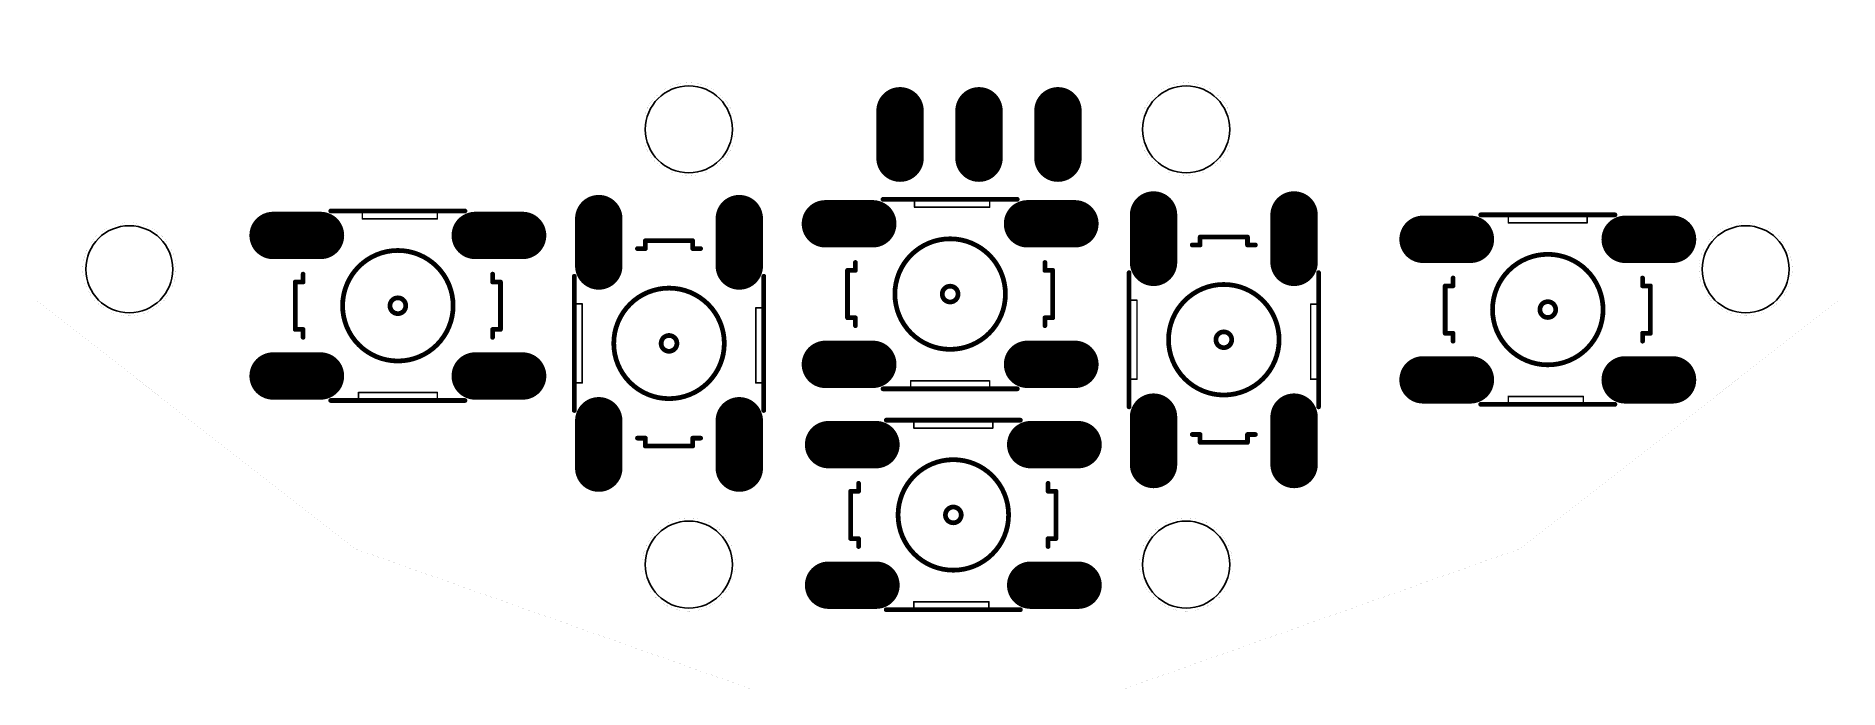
# Model space of a CAD drawing. Extents: x 0 to 58, y 0 to 21.
import ezdxf

# ---------------------------------------------------------------- set-up
doc = ezdxf.new("R2010")
doc.units = 0
for name, color, linetype in [('17', 94, 'CONTINUOUS'), ('20', 178, 'CONTINUOUS'), ('21', 250, 'CONTINUOUS')]:
    doc.layers.add(name, color=color, linetype=linetype)

# ---------------------------------------------------------------- blocks, each defined once
blk = doc.blocks.new('LONGP100')
at = {"const_width": 1}
blk.add_lwpolyline([(-0.5, 0), (0.5, 0)], dxfattribs=at)
at = {"const_width": 0.5}
for points in [[(-0.5, 0.25, 1), (-0.5, -0.25)], [(0.5, -0.25, 1), (0.5, 0.25)]]:
    blk.add_lwpolyline(points, format="xyb", dxfattribs=at)

msp = doc.modelspace()

# ---------------------------------------------------------------- linework, layer by layer
at = {"layer": '20'}
for points, const_width in [([(18, 21.0003, 1), (18, 20.9997)], 0.0005), ([(18.0003, 21, 1), (17.9997, 21)], 0.0005), ([(40.0003, 21, 1), (39.9997, 21)], 0.0005), ([(40, 20.9997, 1), (40, 21.0003)], 0.0005), ([(21, 16.5, 1), (21, 19.5, 1), (21, 16.5)], 0.001), ([(37, 16.5, 1), (37, 19.5, 1), (37, 16.5)], 0.001), ([(0, 16.5003, 1), (0, 16.4997)], 0.0005), ([(0.0003, 16.5, 1), (-0.0003, 16.5)], 0.0005), ([(17.9997, 16.5, 1), (18.0003, 16.5)], 0.0005), ([(18, 16.4997, 1), (18, 16.5003)], 0.0005), ([(39.9997, 16.5, 1), (40.0003, 16.5)], 0.0005), ([(40, 16.5003, 1), (40, 16.4997)], 0.0005), ([(58.0003, 16.5, 1), (57.9997, 16.5)], 0.0005), ([(58, 16.4997, 1), (58, 16.5003)], 0.0005), ([(3, 12, 1), (3, 15, 1), (3, 12)], 0.001), ([(55, 12, 1), (55, 15, 1), (55, 12)], 0.001), ([(0.0002, 12.5002, 1), (-0.0002, 12.4998)], 0.0005), ([(-0.0003, 12.5, 1), (0.0003, 12.5)], 0.0005), ([(57.9997, 12.5, 1), (58.0003, 12.5)], 0.0005), ([(58.0002, 12.4998, 1), (57.9998, 12.5002)], 0.0005), ([(21, 2.5, 1), (21, 5.5, 1), (21, 2.5)], 0.001), ([(37, 2.5, 1), (37, 5.5, 1), (37, 2.5)], 0.001), ([(10.2858, 4.5002, 1), (10.2856, 4.4998)], 0.0005), ([(10.2856, 4.4998, 1), (10.2859, 4.5002)], 0.0005), ([(47.7141, 4.5002, 1), (47.7144, 4.4998)], 0.0005), ([(47.7144, 4.4998, 1), (47.7142, 4.5002)], 0.0005), ([(23, 0.0003, 1), (23, -0.0003)], 0.0005), ([(22.9999, -0.0002, 1), (23.0001, 0.0002)], 0.0005), ([(34.9999, 0.0002, 1), (35.0001, -0.0002)], 0.0005), ([(35, -0.0003, 1), (35, 0.0003)], 0.0005)]:
    msp.add_lwpolyline(points, format="xyb", dxfattribs=dict(at, const_width=const_width))
at = {"layer": '20', "const_width": 0.001}
for points in [[(40, 21), (18, 21)], [(18, 21), (18, 16.5)], [(40, 21), (40, 16.5)], [(0, 16.5), (18, 16.5)], [(0, 16.5), (0, 12.5)], [(40, 16.5), (58, 16.5)], [(58, 16.5), (58, 12.5)], [(10.2857, 4.5), (0, 12.5)], [(58, 12.5), (47.7143, 4.5)], [(23, 0), (10.2857, 4.5)], [(35, 0), (47.7143, 4.5)], [(35, 0), (23, 0)]]:
    msp.add_lwpolyline(points, dxfattribs=at)
at = {"layer": '20'}
for centre in [(21, 18), (37, 18), (3, 13.5), (55, 13.5), (21, 4), (37, 4)]:
    msp.add_circle(centre, 1.4, dxfattribs=at)
at = {"layer": '21'}
for points, const_width in [([(28.264, 15.749), (27.248, 15.749)], 0.1524), ([(30.677, 15.749), (28.264, 15.749)], 0.1524), ([(28.264, 15.495), (28.264, 15.749)], 0.0508), ([(31.566, 15.749), (30.677, 15.749)], 0.1524), ([(30.677, 15.495), (30.677, 15.749)], 0.0508), ([(10.496, 15.374), (9.48, 15.374)], 0.1524), ([(12.909, 15.374), (10.496, 15.374)], 0.1524), ([(10.496, 15.12), (10.496, 15.374)], 0.0508), ([(10.496, 15.12), (12.909, 15.12)], 0.0508), ([(13.798, 15.374), (12.909, 15.374)], 0.1524), ([(12.909, 15.12), (12.909, 15.374)], 0.0508), ([(28.264, 15.495), (30.677, 15.495)], 0.0508), ([(47.364, 15.25), (46.475, 15.25)], 0.1524), ([(49.904, 15.25), (47.364, 15.25)], 0.1524), ([(47.364, 15.25), (47.364, 14.996)], 0.0508), ([(50.793, 15.25), (49.904, 15.25)], 0.1524), ([(49.904, 14.996), (49.904, 15.25)], 0.0508), ([(38.973, 14.534), (37.449, 14.534)], 0.1524), ([(37.449, 14.28), (37.449, 14.534)], 0.1524), ([(38.973, 14.534), (38.973, 14.28)], 0.1524), ([(49.904, 14.996), (47.364, 14.996)], 0.0508), ([(19.601, 14.163), (19.347, 14.163)], 0.1524), ([(21.125, 14.417), (19.601, 14.417)], 0.1524), ([(19.601, 14.163), (19.601, 14.417)], 0.1524), ([(21.125, 14.417), (21.125, 14.163)], 0.1524), ([(21.125, 14.163), (21.379, 14.163)], 0.1524), ([(37.449, 14.28), (37.195, 14.28)], 0.1524), ([(38.973, 14.28), (39.227, 14.28)], 0.1524), ([(8.591, 13.088), (8.591, 13.342)], 0.1524), ([(14.687, 13.088), (14.687, 13.342)], 0.1524), ([(17.315, 13.274), (17.315, 12.385)], 0.1524), ([(23.411, 12.258), (23.411, 13.274)], 0.1524), ([(26.105, 13.463), (26.359, 13.463)], 0.1524), ([(26.105, 13.463), (26.105, 11.939)], 0.1524), ([(26.359, 13.463), (26.359, 13.717)], 0.1524), ([(32.455, 13.463), (32.455, 13.717)], 0.1524), ([(32.455, 13.463), (32.709, 13.463)], 0.1524), ([(32.709, 11.939), (32.709, 13.463)], 0.1524), ([(35.163, 13.391), (35.163, 12.502)], 0.1524), ([(41.259, 12.375), (41.259, 13.391)], 0.1524), ([(8.337, 13.088), (8.591, 13.088)], 0.1524), ([(8.337, 13.088), (8.337, 11.564)], 0.1524), ([(14.687, 13.088), (14.941, 13.088)], 0.1524), ([(14.941, 11.564), (14.941, 13.088)], 0.1524), ([(45.332, 12.964), (45.586, 12.964)], 0.1524), ([(45.332, 12.964), (45.332, 11.44)], 0.1524), ([(45.586, 12.964), (45.586, 13.218)], 0.1524), ([(51.682, 12.964), (51.682, 13.218)], 0.1524), ([(51.682, 12.964), (51.936, 12.964)], 0.1524), ([(51.936, 11.44), (51.936, 12.964)], 0.1524), ([(17.315, 12.385), (17.315, 9.845)], 0.1524), ([(17.569, 12.385), (17.315, 12.385)], 0.0508), ([(17.569, 12.385), (17.569, 9.845)], 0.0508), ([(23.157, 12.258), (23.157, 9.845)], 0.0508), ([(23.157, 12.258), (23.411, 12.258)], 0.0508), ([(23.411, 9.845), (23.411, 12.258)], 0.1524), ([(35.163, 12.502), (35.163, 9.962)], 0.1524), ([(35.417, 12.502), (35.163, 12.502)], 0.0508), ([(35.417, 12.502), (35.417, 9.962)], 0.0508), ([(41.005, 12.375), (41.005, 9.962)], 0.0508), ([(41.005, 12.375), (41.259, 12.375)], 0.0508), ([(41.259, 9.962), (41.259, 12.375)], 0.1524), ([(8.591, 11.564), (8.337, 11.564)], 0.1524), ([(8.591, 11.564), (8.591, 11.31)], 0.1524), ([(14.941, 11.564), (14.687, 11.564)], 0.1524), ([(14.687, 11.564), (14.687, 11.31)], 0.1524), ([(26.359, 11.939), (26.105, 11.939)], 0.1524), ([(26.359, 11.939), (26.359, 11.685)], 0.1524), ([(32.709, 11.939), (32.455, 11.939)], 0.1524), ([(32.455, 11.939), (32.455, 11.685)], 0.1524), ([(45.586, 11.44), (45.332, 11.44)], 0.1524), ([(45.586, 11.44), (45.586, 11.186)], 0.1524), ([(51.936, 11.44), (51.682, 11.44)], 0.1524), ([(51.682, 11.44), (51.682, 11.186)], 0.1524), ([(17.315, 9.845), (17.315, 8.956)], 0.1524), ([(17.315, 9.845), (17.569, 9.845)], 0.0508), ([(23.157, 9.845), (23.411, 9.845)], 0.0508), ([(23.411, 8.956), (23.411, 9.845)], 0.1524), ([(28.137, 9.907), (30.677, 9.907)], 0.0508), ([(28.137, 9.907), (28.137, 9.653)], 0.0508), ([(30.677, 9.653), (30.677, 9.907)], 0.0508), ([(35.163, 9.962), (35.163, 9.073)], 0.1524), ([(35.163, 9.962), (35.417, 9.962)], 0.0508), ([(41.005, 9.962), (41.259, 9.962)], 0.0508), ([(41.259, 9.073), (41.259, 9.962)], 0.1524), ([(9.48, 9.278), (10.369, 9.278)], 0.1524), ([(10.369, 9.278), (12.909, 9.278)], 0.1524), ([(10.369, 9.532), (12.909, 9.532)], 0.0508), ([(10.369, 9.532), (10.369, 9.278)], 0.0508), ([(12.909, 9.278), (13.798, 9.278)], 0.1524), ([(12.909, 9.278), (12.909, 9.532)], 0.0508), ([(27.248, 9.653), (28.137, 9.653)], 0.1524), ([(28.137, 9.653), (30.677, 9.653)], 0.1524), ([(30.677, 9.653), (31.566, 9.653)], 0.1524), ([(49.777, 9.408), (47.364, 9.408)], 0.0508), ([(47.364, 9.408), (47.364, 9.154)], 0.0508), ([(49.777, 9.408), (49.777, 9.154)], 0.0508), ([(28.239, 8.645), (27.35, 8.645)], 0.1524), ([(30.779, 8.645), (28.239, 8.645)], 0.1524), ([(31.668, 8.645), (30.779, 8.645)], 0.1524), ([(46.475, 9.154), (47.364, 9.154)], 0.1524), ([(47.364, 9.154), (49.777, 9.154)], 0.1524), ([(49.777, 9.154), (50.793, 9.154)], 0.1524), ([(19.601, 8.067), (19.347, 8.067)], 0.1524), ([(19.601, 7.813), (19.601, 8.067)], 0.1524), ([(21.125, 8.067), (21.125, 7.813)], 0.1524), ([(21.125, 8.067), (21.379, 8.067)], 0.1524), ([(28.239, 8.645), (28.239, 8.391)], 0.0508), ([(30.779, 8.391), (28.239, 8.391)], 0.0508), ([(30.779, 8.391), (30.779, 8.645)], 0.0508), ([(37.449, 8.184), (37.195, 8.184)], 0.1524), ([(37.449, 7.93), (37.449, 8.184)], 0.1524), ([(38.973, 8.184), (38.973, 7.93)], 0.1524), ([(38.973, 8.184), (39.227, 8.184)], 0.1524), ([(19.601, 7.813), (21.125, 7.813)], 0.1524), ([(37.449, 7.93), (38.973, 7.93)], 0.1524), ([(26.207, 6.359), (26.461, 6.359)], 0.1524), ([(26.207, 6.359), (26.207, 4.835)], 0.1524), ([(26.461, 6.359), (26.461, 6.613)], 0.1524), ([(32.557, 6.359), (32.557, 6.613)], 0.1524), ([(32.557, 6.359), (32.811, 6.359)], 0.1524), ([(32.811, 4.835), (32.811, 6.359)], 0.1524), ([(26.461, 4.835), (26.207, 4.835)], 0.1524), ([(26.461, 4.835), (26.461, 4.581)], 0.1524), ([(32.811, 4.835), (32.557, 4.835)], 0.1524), ([(32.557, 4.835), (32.557, 4.581)], 0.1524), ([(27.35, 2.549), (28.239, 2.549)], 0.1524), ([(28.239, 2.549), (30.652, 2.549)], 0.1524), ([(30.652, 2.803), (28.239, 2.803)], 0.0508), ([(28.239, 2.803), (28.239, 2.549)], 0.0508), ([(30.652, 2.549), (31.668, 2.549)], 0.1524), ([(30.652, 2.803), (30.652, 2.549)], 0.0508)]:
    msp.add_lwpolyline(points, dxfattribs=dict(at, const_width=const_width))
for points, const_width in [([(27.248, 15.7871, 1), (27.248, 15.7109)], 0.0762), ([(28.264, 15.7871, 1), (28.264, 15.7109)], 0.0762), ([(28.264, 15.7109, 1), (28.264, 15.7871)], 0.0762), ([(28.2767, 15.749, 1), (28.2513, 15.749)], 0.0254), ([(30.677, 15.7871, 1), (30.677, 15.7109)], 0.0762), ([(30.677, 15.7109, 1), (30.677, 15.7871)], 0.0762), ([(30.6897, 15.749, 1), (30.6643, 15.749)], 0.0254), ([(31.566, 15.7109, 1), (31.566, 15.7871)], 0.0762), ([(9.48, 15.4121, 1), (9.48, 15.3359)], 0.0762), ([(10.496, 15.4121, 1), (10.496, 15.3359)], 0.0762), ([(10.496, 15.3359, 1), (10.496, 15.4121)], 0.0762), ([(10.5087, 15.374, 1), (10.4833, 15.374)], 0.0254), ([(10.496, 15.1327, 1), (10.496, 15.1073)], 0.0254), ([(10.4833, 15.12, 1), (10.5087, 15.12)], 0.0254), ([(12.909, 15.4121, 1), (12.909, 15.3359)], 0.0762), ([(12.909, 15.3359, 1), (12.909, 15.4121)], 0.0762), ([(12.9217, 15.374, 1), (12.8963, 15.374)], 0.0254), ([(12.8963, 15.12, 1), (12.9217, 15.12)], 0.0254), ([(12.909, 15.1073, 1), (12.909, 15.1327)], 0.0254), ([(13.798, 15.3359, 1), (13.798, 15.4121)], 0.0762), ([(28.264, 15.5077, 1), (28.264, 15.4823)], 0.0254), ([(28.2513, 15.495, 1), (28.2767, 15.495)], 0.0254), ([(30.6643, 15.495, 1), (30.6897, 15.495)], 0.0254), ([(30.677, 15.4823, 1), (30.677, 15.5077)], 0.0254), ([(46.475, 15.2881, 1), (46.475, 15.2119)], 0.0762), ([(47.364, 15.2881, 1), (47.364, 15.2119)], 0.0762), ([(47.364, 15.2119, 1), (47.364, 15.2881)], 0.0762), ([(47.3767, 15.25, 1), (47.3513, 15.25)], 0.0254), ([(49.904, 15.2881, 1), (49.904, 15.2119)], 0.0762), ([(49.904, 15.2119, 1), (49.904, 15.2881)], 0.0762), ([(49.9167, 15.25, 1), (49.8913, 15.25)], 0.0254), ([(50.793, 15.2119, 1), (50.793, 15.2881)], 0.0762), ([(29.407, 10.923, 1), (29.407, 14.479, 1), (29.407, 10.923)], 0.1524), ([(37.449, 14.5721, 1), (37.449, 14.4959)], 0.0762), ([(37.4871, 14.534, 1), (37.4109, 14.534)], 0.0762), ([(39.0111, 14.534, 1), (38.9349, 14.534)], 0.0762), ([(38.973, 14.4959, 1), (38.973, 14.5721)], 0.0762), ([(47.364, 15.0087, 1), (47.364, 14.9833)], 0.0254), ([(47.3513, 14.996, 1), (47.3767, 14.996)], 0.0254), ([(49.8913, 14.996, 1), (49.9167, 14.996)], 0.0254), ([(49.904, 14.9833, 1), (49.904, 15.0087)], 0.0254), ([(11.639, 10.548, 1), (11.639, 14.104, 1), (11.639, 10.548)], 0.1524), ([(19.347, 14.2011, 1), (19.347, 14.1249)], 0.0762), ([(19.601, 14.4551, 1), (19.601, 14.3789)], 0.0762), ([(19.6391, 14.417, 1), (19.5629, 14.417)], 0.0762), ([(19.5629, 14.163, 1), (19.6391, 14.163)], 0.0762), ([(19.601, 14.1249, 1), (19.601, 14.2011)], 0.0762), ([(21.1631, 14.417, 1), (21.0869, 14.417)], 0.0762), ([(21.125, 14.2011, 1), (21.125, 14.1249)], 0.0762), ([(21.0869, 14.163, 1), (21.1631, 14.163)], 0.0762), ([(21.125, 14.3789, 1), (21.125, 14.4551)], 0.0762), ([(21.379, 14.1249, 1), (21.379, 14.2011)], 0.0762), ([(37.195, 14.3181, 1), (37.195, 14.2419)], 0.0762), ([(37.4109, 14.28, 1), (37.4871, 14.28)], 0.0762), ([(37.449, 14.2419, 1), (37.449, 14.3181)], 0.0762), ([(38.973, 14.3181, 1), (38.973, 14.2419)], 0.0762), ([(38.9349, 14.28, 1), (39.0111, 14.28)], 0.0762), ([(39.227, 14.2419, 1), (39.227, 14.3181)], 0.0762), ([(48.634, 10.424, 1), (48.634, 13.98, 1), (48.634, 10.424)], 0.1524), ([(8.6291, 13.342, 1), (8.5529, 13.342)], 0.0762), ([(14.7251, 13.342, 1), (14.6489, 13.342)], 0.0762), ([(17.3531, 13.274, 1), (17.2769, 13.274)], 0.0762), ([(23.4491, 13.274, 1), (23.3729, 13.274)], 0.0762), ([(26.105, 13.5011, 1), (26.105, 13.4249)], 0.0762), ([(26.1431, 13.463, 1), (26.0669, 13.463)], 0.0762), ([(26.3971, 13.717, 1), (26.3209, 13.717)], 0.0762), ([(26.3209, 13.463, 1), (26.3971, 13.463)], 0.0762), ([(26.359, 13.4249, 1), (26.359, 13.5011)], 0.0762), ([(32.4931, 13.717, 1), (32.4169, 13.717)], 0.0762), ([(32.455, 13.5011, 1), (32.455, 13.4249)], 0.0762), ([(32.4169, 13.463, 1), (32.4931, 13.463)], 0.0762), ([(32.7471, 13.463, 1), (32.6709, 13.463)], 0.0762), ([(32.709, 13.4249, 1), (32.709, 13.5011)], 0.0762), ([(35.2011, 13.391, 1), (35.1249, 13.391)], 0.0762), ([(41.2971, 13.391, 1), (41.2209, 13.391)], 0.0762), ([(8.337, 13.1261, 1), (8.337, 13.0499)], 0.0762), ([(8.3751, 13.088, 1), (8.2989, 13.088)], 0.0762), ([(8.5529, 13.088, 1), (8.6291, 13.088)], 0.0762), ([(8.591, 13.0499, 1), (8.591, 13.1261)], 0.0762), ([(14.687, 13.1261, 1), (14.687, 13.0499)], 0.0762), ([(14.6489, 13.088, 1), (14.7251, 13.088)], 0.0762), ([(14.9791, 13.088, 1), (14.9029, 13.088)], 0.0762), ([(14.941, 13.0499, 1), (14.941, 13.1261)], 0.0762), ([(20.363, 9.337, 1), (20.363, 12.893, 1), (20.363, 9.337)], 0.1524), ([(29.407, 12.447, 1), (29.407, 12.955, 1), (29.407, 12.447)], 0.1524), ([(38.211, 9.454, 1), (38.211, 13.01, 1), (38.211, 9.454)], 0.1524), ([(45.332, 13.0021, 1), (45.332, 12.9259)], 0.0762), ([(45.3701, 12.964, 1), (45.2939, 12.964)], 0.0762), ([(45.6241, 13.218, 1), (45.5479, 13.218)], 0.0762), ([(45.5479, 12.964, 1), (45.6241, 12.964)], 0.0762), ([(45.586, 12.9259, 1), (45.586, 13.0021)], 0.0762), ([(51.7201, 13.218, 1), (51.6439, 13.218)], 0.0762), ([(51.682, 13.0021, 1), (51.682, 12.9259)], 0.0762), ([(51.6439, 12.964, 1), (51.7201, 12.964)], 0.0762), ([(51.9741, 12.964, 1), (51.8979, 12.964)], 0.0762), ([(51.936, 12.9259, 1), (51.936, 13.0021)], 0.0762), ([(11.639, 12.072, 1), (11.639, 12.58, 1), (11.639, 12.072)], 0.1524), ([(17.3531, 12.385, 1), (17.2769, 12.385)], 0.0762), ([(17.2769, 12.385, 1), (17.3531, 12.385)], 0.0762), ([(17.315, 12.3977, 1), (17.315, 12.3723)], 0.0254), ([(17.5817, 12.385, 1), (17.5563, 12.385)], 0.0254), ([(17.569, 12.3723, 1), (17.569, 12.3977)], 0.0254), ([(23.1697, 12.258, 1), (23.1443, 12.258)], 0.0254), ([(23.157, 12.2707, 1), (23.157, 12.2453)], 0.0254), ([(23.4491, 12.258, 1), (23.3729, 12.258)], 0.0762), ([(23.3729, 12.258, 1), (23.4491, 12.258)], 0.0762), ([(23.411, 12.2453, 1), (23.411, 12.2707)], 0.0254), ([(35.2011, 12.502, 1), (35.1249, 12.502)], 0.0762), ([(35.1249, 12.502, 1), (35.2011, 12.502)], 0.0762), ([(35.163, 12.5147, 1), (35.163, 12.4893)], 0.0254), ([(35.4297, 12.502, 1), (35.4043, 12.502)], 0.0254), ([(35.417, 12.4893, 1), (35.417, 12.5147)], 0.0254), ([(41.0177, 12.375, 1), (40.9923, 12.375)], 0.0254), ([(41.005, 12.3877, 1), (41.005, 12.3623)], 0.0254), ([(41.2971, 12.375, 1), (41.2209, 12.375)], 0.0762), ([(41.2209, 12.375, 1), (41.2971, 12.375)], 0.0762), ([(41.259, 12.3623, 1), (41.259, 12.3877)], 0.0254), ([(48.634, 11.948, 1), (48.634, 12.456, 1), (48.634, 11.948)], 0.1524), ([(8.337, 11.6021, 1), (8.337, 11.5259)], 0.0762), ([(8.2989, 11.564, 1), (8.3751, 11.564)], 0.0762), ([(8.6291, 11.564, 1), (8.5529, 11.564)], 0.0762), ([(8.591, 11.5259, 1), (8.591, 11.6021)], 0.0762), ([(14.687, 11.6021, 1), (14.687, 11.5259)], 0.0762), ([(14.7251, 11.564, 1), (14.6489, 11.564)], 0.0762), ([(14.9029, 11.564, 1), (14.9791, 11.564)], 0.0762), ([(14.941, 11.5259, 1), (14.941, 11.6021)], 0.0762), ([(26.105, 11.9771, 1), (26.105, 11.9009)], 0.0762), ([(26.0669, 11.939, 1), (26.1431, 11.939)], 0.0762), ([(26.3971, 11.939, 1), (26.3209, 11.939)], 0.0762), ([(26.3209, 11.685, 1), (26.3971, 11.685)], 0.0762), ([(26.359, 11.9009, 1), (26.359, 11.9771)], 0.0762), ([(32.455, 11.9771, 1), (32.455, 11.9009)], 0.0762), ([(32.4931, 11.939, 1), (32.4169, 11.939)], 0.0762), ([(32.4169, 11.685, 1), (32.4931, 11.685)], 0.0762), ([(32.6709, 11.939, 1), (32.7471, 11.939)], 0.0762), ([(32.709, 11.9009, 1), (32.709, 11.9771)], 0.0762), ([(8.5529, 11.31, 1), (8.6291, 11.31)], 0.0762), ([(14.6489, 11.31, 1), (14.7251, 11.31)], 0.0762), ([(20.363, 10.861, 1), (20.363, 11.369, 1), (20.363, 10.861)], 0.1524), ([(38.211, 10.978, 1), (38.211, 11.486, 1), (38.211, 10.978)], 0.1524), ([(45.332, 11.4781, 1), (45.332, 11.4019)], 0.0762), ([(45.2939, 11.44, 1), (45.3701, 11.44)], 0.0762), ([(45.6241, 11.44, 1), (45.5479, 11.44)], 0.0762), ([(45.5479, 11.186, 1), (45.6241, 11.186)], 0.0762), ([(45.586, 11.4019, 1), (45.586, 11.4781)], 0.0762), ([(51.682, 11.4781, 1), (51.682, 11.4019)], 0.0762), ([(51.7201, 11.44, 1), (51.6439, 11.44)], 0.0762), ([(51.6439, 11.186, 1), (51.7201, 11.186)], 0.0762), ([(51.8979, 11.44, 1), (51.9741, 11.44)], 0.0762), ([(51.936, 11.4019, 1), (51.936, 11.4781)], 0.0762), ([(17.3531, 9.845, 1), (17.2769, 9.845)], 0.0762), ([(17.2769, 9.845, 1), (17.3531, 9.845)], 0.0762), ([(17.315, 9.8577, 1), (17.315, 9.8323)], 0.0254), ([(17.569, 9.8323, 1), (17.569, 9.8577)], 0.0254), ([(23.157, 9.8577, 1), (23.157, 9.8323)], 0.0254), ([(23.4491, 9.845, 1), (23.3729, 9.845)], 0.0762), ([(23.3729, 9.845, 1), (23.4491, 9.845)], 0.0762), ([(23.411, 9.8323, 1), (23.411, 9.8577)], 0.0254), ([(28.137, 9.9197, 1), (28.137, 9.8943)], 0.0254), ([(28.1497, 9.907, 1), (28.1243, 9.907)], 0.0254), ([(30.6897, 9.907, 1), (30.6643, 9.907)], 0.0254), ([(30.677, 9.8943, 1), (30.677, 9.9197)], 0.0254), ([(35.2011, 9.962, 1), (35.1249, 9.962)], 0.0762), ([(35.1249, 9.962, 1), (35.2011, 9.962)], 0.0762), ([(35.163, 9.9747, 1), (35.163, 9.9493)], 0.0254), ([(35.4043, 9.962, 1), (35.4297, 9.962)], 0.0254), ([(35.417, 9.9493, 1), (35.417, 9.9747)], 0.0254), ([(41.005, 9.9747, 1), (41.005, 9.9493)], 0.0254), ([(40.9923, 9.962, 1), (41.0177, 9.962)], 0.0254), ([(41.2971, 9.962, 1), (41.2209, 9.962)], 0.0762), ([(41.2209, 9.962, 1), (41.2971, 9.962)], 0.0762), ([(41.259, 9.9493, 1), (41.259, 9.9747)], 0.0254), ([(9.48, 9.3161, 1), (9.48, 9.2399)], 0.0762), ([(10.369, 9.3161, 1), (10.369, 9.2399)], 0.0762), ([(10.369, 9.2399, 1), (10.369, 9.3161)], 0.0762), ([(10.369, 9.5447, 1), (10.369, 9.5193)], 0.0254), ([(10.3817, 9.532, 1), (10.3563, 9.532)], 0.0254), ([(10.3563, 9.278, 1), (10.3817, 9.278)], 0.0254), ([(12.909, 9.3161, 1), (12.909, 9.2399)], 0.0762), ([(12.909, 9.2399, 1), (12.909, 9.3161)], 0.0762), ([(12.9217, 9.532, 1), (12.8963, 9.532)], 0.0254), ([(12.8963, 9.278, 1), (12.9217, 9.278)], 0.0254), ([(12.909, 9.5193, 1), (12.909, 9.5447)], 0.0254), ([(13.798, 9.2399, 1), (13.798, 9.3161)], 0.0762), ([(17.5563, 9.845, 1), (17.5817, 9.845)], 0.0254), ([(23.1443, 9.845, 1), (23.1697, 9.845)], 0.0254), ([(27.248, 9.6911, 1), (27.248, 9.6149)], 0.0762), ([(28.137, 9.6911, 1), (28.137, 9.6149)], 0.0762), ([(28.137, 9.6149, 1), (28.137, 9.6911)], 0.0762), ([(28.1243, 9.653, 1), (28.1497, 9.653)], 0.0254), ([(30.677, 9.6911, 1), (30.677, 9.6149)], 0.0762), ([(30.677, 9.6149, 1), (30.677, 9.6911)], 0.0762), ([(30.6643, 9.653, 1), (30.6897, 9.653)], 0.0254), ([(31.566, 9.6149, 1), (31.566, 9.6911)], 0.0762), ([(47.364, 9.4207, 1), (47.364, 9.3953)], 0.0254), ([(47.3767, 9.408, 1), (47.3513, 9.408)], 0.0254), ([(49.7897, 9.408, 1), (49.7643, 9.408)], 0.0254), ([(49.777, 9.3953, 1), (49.777, 9.4207)], 0.0254), ([(17.2769, 8.956, 1), (17.3531, 8.956)], 0.0762), ([(23.3729, 8.956, 1), (23.4491, 8.956)], 0.0762), ([(27.35, 8.6831, 1), (27.35, 8.6069)], 0.0762), ([(28.239, 8.6831, 1), (28.239, 8.6069)], 0.0762), ([(28.239, 8.6069, 1), (28.239, 8.6831)], 0.0762), ([(30.779, 8.6831, 1), (30.779, 8.6069)], 0.0762), ([(30.779, 8.6069, 1), (30.779, 8.6831)], 0.0762), ([(31.668, 8.6069, 1), (31.668, 8.6831)], 0.0762), ([(35.1249, 9.073, 1), (35.2011, 9.073)], 0.0762), ([(41.2209, 9.073, 1), (41.2971, 9.073)], 0.0762), ([(46.475, 9.1921, 1), (46.475, 9.1159)], 0.0762), ([(47.364, 9.1921, 1), (47.364, 9.1159)], 0.0762), ([(47.364, 9.1159, 1), (47.364, 9.1921)], 0.0762), ([(47.3513, 9.154, 1), (47.3767, 9.154)], 0.0254), ([(49.777, 9.1921, 1), (49.777, 9.1159)], 0.0762), ([(49.777, 9.1159, 1), (49.777, 9.1921)], 0.0762), ([(49.7643, 9.154, 1), (49.7897, 9.154)], 0.0254), ([(50.793, 9.1159, 1), (50.793, 9.1921)], 0.0762), ([(19.347, 8.1051, 1), (19.347, 8.0289)], 0.0762), ([(19.6391, 8.067, 1), (19.5629, 8.067)], 0.0762), ([(19.601, 8.0289, 1), (19.601, 8.1051)], 0.0762), ([(21.1631, 8.067, 1), (21.0869, 8.067)], 0.0762), ([(21.125, 8.1051, 1), (21.125, 8.0289)], 0.0762), ([(21.379, 8.0289, 1), (21.379, 8.1051)], 0.0762), ([(28.2517, 8.645, 1), (28.2263, 8.645)], 0.0254), ([(28.239, 8.4037, 1), (28.239, 8.3783)], 0.0254), ([(28.2263, 8.391, 1), (28.2517, 8.391)], 0.0254), ([(30.7917, 8.645, 1), (30.7663, 8.645)], 0.0254), ([(30.7663, 8.391, 1), (30.7917, 8.391)], 0.0254), ([(30.779, 8.3783, 1), (30.779, 8.4037)], 0.0254), ([(37.195, 8.2221, 1), (37.195, 8.1459)], 0.0762), ([(37.4871, 8.184, 1), (37.4109, 8.184)], 0.0762), ([(37.449, 8.1459, 1), (37.449, 8.2221)], 0.0762), ([(39.0111, 8.184, 1), (38.9349, 8.184)], 0.0762), ([(38.973, 8.2221, 1), (38.973, 8.1459)], 0.0762), ([(39.227, 8.1459, 1), (39.227, 8.2221)], 0.0762), ([(19.601, 7.8511, 1), (19.601, 7.7749)], 0.0762), ([(19.5629, 7.813, 1), (19.6391, 7.813)], 0.0762), ([(21.0869, 7.813, 1), (21.1631, 7.813)], 0.0762), ([(21.125, 7.7749, 1), (21.125, 7.8511)], 0.0762), ([(37.449, 7.9681, 1), (37.449, 7.8919)], 0.0762), ([(37.4109, 7.93, 1), (37.4871, 7.93)], 0.0762), ([(38.9349, 7.93, 1), (39.0111, 7.93)], 0.0762), ([(38.973, 7.8919, 1), (38.973, 7.9681)], 0.0762), ([(29.509, 3.819, 1), (29.509, 7.375, 1), (29.509, 3.819)], 0.1524), ([(26.207, 6.3971, 1), (26.207, 6.3209)], 0.0762), ([(26.2451, 6.359, 1), (26.1689, 6.359)], 0.0762), ([(26.4991, 6.613, 1), (26.4229, 6.613)], 0.0762), ([(26.4229, 6.359, 1), (26.4991, 6.359)], 0.0762), ([(26.461, 6.3209, 1), (26.461, 6.3971)], 0.0762), ([(32.5951, 6.613, 1), (32.5189, 6.613)], 0.0762), ([(32.557, 6.3971, 1), (32.557, 6.3209)], 0.0762), ([(32.5189, 6.359, 1), (32.5951, 6.359)], 0.0762), ([(32.8491, 6.359, 1), (32.7729, 6.359)], 0.0762), ([(32.811, 6.3209, 1), (32.811, 6.3971)], 0.0762), ([(29.509, 5.343, 1), (29.509, 5.851, 1), (29.509, 5.343)], 0.1524), ([(26.207, 4.8731, 1), (26.207, 4.7969)], 0.0762), ([(26.1689, 4.835, 1), (26.2451, 4.835)], 0.0762), ([(26.4991, 4.835, 1), (26.4229, 4.835)], 0.0762), ([(26.461, 4.7969, 1), (26.461, 4.8731)], 0.0762), ([(32.557, 4.8731, 1), (32.557, 4.7969)], 0.0762), ([(32.5951, 4.835, 1), (32.5189, 4.835)], 0.0762), ([(32.7729, 4.835, 1), (32.8491, 4.835)], 0.0762), ([(32.811, 4.7969, 1), (32.811, 4.8731)], 0.0762), ([(26.4229, 4.581, 1), (26.4991, 4.581)], 0.0762), ([(32.5189, 4.581, 1), (32.5951, 4.581)], 0.0762), ([(27.35, 2.5871, 1), (27.35, 2.5109)], 0.0762), ([(28.239, 2.5871, 1), (28.239, 2.5109)], 0.0762), ([(28.239, 2.5109, 1), (28.239, 2.5871)], 0.0762), ([(28.239, 2.8157, 1), (28.239, 2.7903)], 0.0254), ([(28.2517, 2.803, 1), (28.2263, 2.803)], 0.0254), ([(28.2263, 2.549, 1), (28.2517, 2.549)], 0.0254), ([(30.652, 2.5871, 1), (30.652, 2.5109)], 0.0762), ([(30.652, 2.5109, 1), (30.652, 2.5871)], 0.0762), ([(30.6647, 2.803, 1), (30.6393, 2.803)], 0.0254), ([(30.6393, 2.549, 1), (30.6647, 2.549)], 0.0254), ([(30.652, 2.7903, 1), (30.652, 2.8157)], 0.0254), ([(31.668, 2.5109, 1), (31.668, 2.5871)], 0.0762)]:
    msp.add_lwpolyline(points, format="xyb", dxfattribs=dict(at, const_width=const_width))

# ---------------------------------------------------------------- block references
at = {"layer": '17', "xscale": 1.524, "yscale": 1.524}
for p, rotation in [((27.795, 17.835), 270), ((27.795, 17.835), 270), ((30.335, 17.835), 270), ((30.335, 17.835), 270), ((32.875, 17.835), 270), ((32.875, 17.835), 270), ((18.1024, 14.3662), 90), ((18.1024, 14.3662), 90), ((22.6236, 14.3662), 90), ((22.6236, 14.3662), 90), ((26.1558, 14.9616), 180), ((26.1558, 14.9616), 180), ((32.6582, 14.9616), 180), ((32.6582, 14.9616), 180), ((35.9504, 14.4832), 90), ((35.9504, 14.4832), 90), ((40.4716, 14.4832), 90), ((40.4716, 14.4832), 90), ((8.3878, 14.5866), 180), ((8.3878, 14.5866), 180), ((14.8902, 14.5866), 180), ((14.8902, 14.5866), 180), ((26.1558, 10.4404), 180), ((26.1558, 10.4404), 180), ((32.6582, 10.4404), 180), ((32.6582, 10.4404), 180), ((8.3878, 10.0654), 180), ((8.3878, 10.0654), 180), ((14.8902, 10.0654), 180), ((14.8902, 10.0654), 180), ((18.1024, 7.8638), 90), ((18.1024, 7.8638), 90), ((22.6236, 7.8638), 90), ((22.6236, 7.8638), 90), ((35.9504, 7.9808), 90), ((35.9504, 7.9808), 90), ((40.4716, 7.9808), 90), ((40.4716, 7.9808), 90)]:
    msp.add_blockref('LONGP100', p, dxfattribs=dict(at, rotation=rotation))
for p in [(45.3828, 14.4626), (45.3828, 14.4626), (51.8852, 14.4626), (51.8852, 14.4626), (45.3828, 9.9414), (45.3828, 9.9414), (51.8852, 9.9414), (51.8852, 9.9414), (26.2578, 7.8576), (26.2578, 7.8576), (32.7602, 7.8576), (32.7602, 7.8576), (26.2578, 3.3364), (26.2578, 3.3364), (32.7602, 3.3364), (32.7602, 3.3364)]:
    msp.add_blockref('LONGP100', p, dxfattribs=at)

doc.saveas('drawing.dxf')
